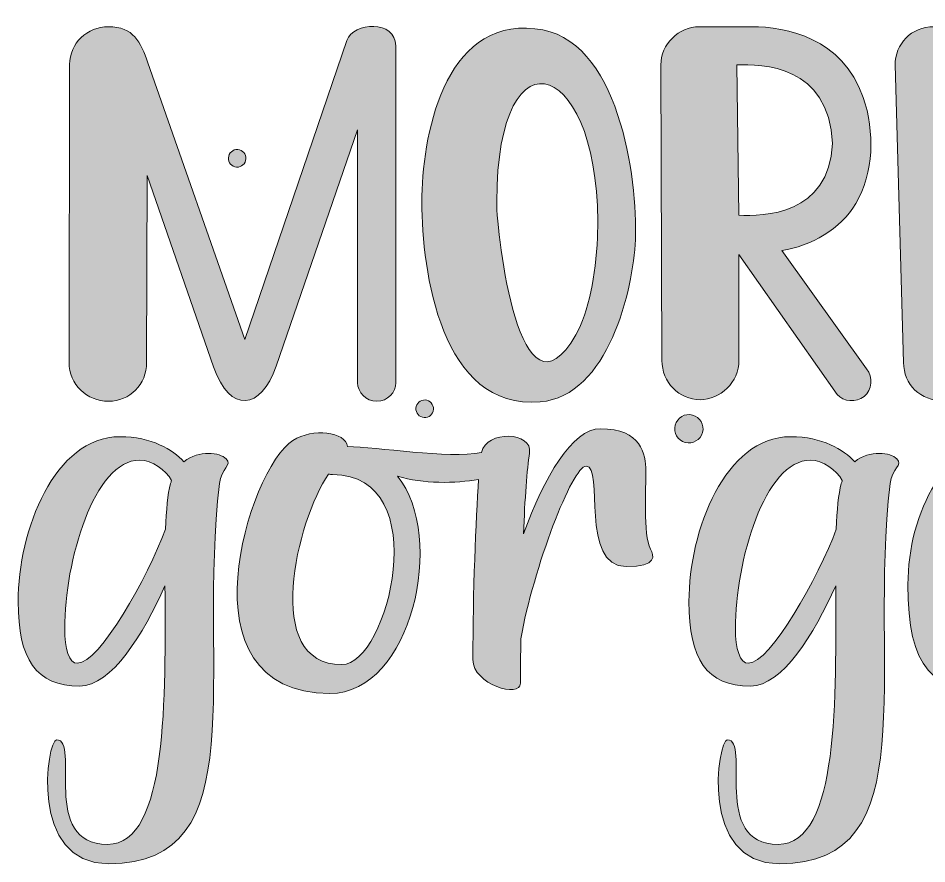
# Model space of a CAD drawing. Header units: inches. Extents: x 43 to 1037, y -884 to -197.
# Drawn here: x 62 to 539.8, y -883.8 to -439.3 of the extents above; entities that cross this region are included whole.
import ezdxf

# ---------------------------------------------------------------- set-up
doc = ezdxf.new("R2010")
doc.units = ezdxf.units.IN
doc.header["$MEASUREMENT"] = 0
doc.layers.add('Layer 1', color=7, linetype='Continuous')

# ---------------------------------------------------------------- blocks, each defined once
blk = doc.blocks.new('block 2')
at = {"layer": 'Layer 1', "true_color": 0xffffff}
h = blk.add_hatch(color=7, dxfattribs=at)
h.dxf.hatch_style = 2
edge = h.paths.add_edge_path()
edge.add_spline(control_points=[(149.19, -672.49), (143.37, -666.11), (132.17, -659.3), (115.51, -659.3), (81.09, -659.3), (62.03, -708.61), (62.03, -746.01), (62.03, -776.24), (71.44, -790.42), (94.36, -790.42), (111.21, -790.42), (127.83, -762.99), (139.22, -737.7), (139.39, -795.52), (141.12, -873.6), (108.99, -873.6), (73.39, -873.6), (94.89, -818.61), (82.21, -818.61), (77.27, -818.61), (67.05, -883.82), (109.7, -883.82), (187.24, -883.82), (156.23, -783.36), (167.85, -683.96), (168.81, -675.84), (174.73, -674.27), (171.39, -670.92), (168.2, -667.74), (157.09, -666.02), (149.19, -672.49)], knot_values=[0, 0, 0, 0, 1, 1, 1, 2, 2, 2, 3, 3, 3, 4, 4, 4, 5, 5, 5, 6, 6, 6, 7, 7, 7, 8, 8, 8, 9, 9, 9, 10, 10, 10, 10], degree=3, periodic=1)
edge = h.paths.add_edge_path()
edge.add_spline(control_points=[(142.13, -683.96), (140.63, -689.47), (139.88, -697.82), (139.53, -708), (130.3, -732.86), (104.65, -778.43), (93.3, -778.43), (88.75, -778.43), (86.49, -771), (86.49, -760.09), (86.49, -724.85), (101.9, -671.62), (125.93, -671.62), (132.5, -671.62), (139.62, -676.91), (142.68, -682.33), (142.49, -682.88), (142.28, -683.38), (142.13, -683.96)], knot_values=[0, 0, 0, 0, 1, 1, 1, 2, 2, 2, 3, 3, 3, 4, 4, 4, 5, 5, 5, 6, 6, 6, 6], degree=3, periodic=1)
h = blk.add_hatch(color=7, dxfattribs=at)
h.dxf.hatch_style = 2
edge = h.paths.add_edge_path()
edge.add_spline(control_points=[(392.09, -677.2), (392.09, -668.63), (389.62, -655.12), (368.11, -655.12), (353.48, -655.12), (338.56, -680.64), (327.7, -710.43), (328.48, -691.89), (329.56, -676.43), (330.91, -667.94), (332.75, -656.55), (308.25, -655.72), (305.62, -667.63), (288.01, -670.99), (250.63, -664.73), (235.18, -664.45), (234.38, -656.81), (216.79, -654.67), (206.49, -661.24), (183.23, -676.05), (145.87, -794.3), (225.88, -794.3), (269.19, -794.3), (287.09, -711.98), (261.56, -680.05), (274.88, -684.27), (292.02, -683.9), (304.14, -681.73), (302.61, -702.74), (301.13, -741.6), (301.13, -776.38), (301.13, -789.74), (326.17, -796.82), (326.17, -788.88), (326.17, -781.32), (326.23, -773.47), (326.31, -765.59), (332.89, -728.38), (353.38, -674.74), (360.7, -674.74), (370.16, -674.74), (357.11, -727.55), (381.72, -727.55), (398.53, -727.56), (396.32, -721.91), (394.47, -718.35), (390.6, -710.82), (392.09, -685.78), (392.09, -677.2)], knot_values=[0, 0, 0, 0, 1, 1, 1, 2, 2, 2, 3, 3, 3, 4, 4, 4, 5, 5, 5, 6, 6, 6, 7, 7, 7, 8, 8, 8, 9, 9, 9, 10, 10, 10, 11, 11, 11, 12, 12, 12, 13, 13, 13, 14, 14, 14, 15, 15, 15, 16, 16, 16, 16], degree=3, periodic=1)
edge = h.paths.add_edge_path()
edge.add_spline(control_points=[(232.22, -779.13), (189.72, -779.13), (208.7, -703.15), (225.19, -678.97), (225.89, -679.05), (226.47, -679.21), (227.28, -679.21), (281.57, -679.22), (256.54, -779.13), (232.22, -779.13)], knot_values=[0, 0, 0, 0, 1, 1, 1, 2, 2, 2, 3, 3, 3, 3], degree=3, periodic=1)
h = blk.add_hatch(color=7, dxfattribs=at)
h.dxf.hatch_style = 2
edge = h.paths.add_edge_path()
edge.add_spline(control_points=[(501.87, -672.49), (496.05, -666.11), (484.85, -659.3), (468.18, -659.3), (433.76, -659.3), (414.71, -708.61), (414.71, -746.01), (414.71, -776.24), (424.12, -790.42), (447.04, -790.42), (463.88, -790.42), (480.51, -762.99), (491.9, -737.7), (492.07, -795.52), (493.8, -873.6), (461.67, -873.6), (426.07, -873.6), (447.57, -818.61), (434.89, -818.61), (429.95, -818.61), (419.73, -883.82), (462.38, -883.82), (539.92, -883.82), (508.9, -783.36), (520.53, -683.96), (521.48, -675.84), (527.41, -674.27), (524.06, -670.92), (520.88, -667.74), (509.77, -666.02), (501.87, -672.49)], knot_values=[0, 0, 0, 0, 1, 1, 1, 2, 2, 2, 3, 3, 3, 4, 4, 4, 5, 5, 5, 6, 6, 6, 7, 7, 7, 8, 8, 8, 9, 9, 9, 10, 10, 10, 10], degree=3, periodic=1)
edge = h.paths.add_edge_path()
edge.add_spline(control_points=[(494.81, -683.96), (493.31, -689.47), (492.56, -697.82), (492.21, -708), (482.97, -732.86), (457.33, -778.43), (445.98, -778.43), (441.43, -778.43), (439.17, -771), (439.17, -760.09), (439.17, -724.85), (454.58, -671.62), (478.61, -671.62), (485.18, -671.62), (492.3, -676.91), (495.36, -682.33), (495.17, -682.88), (494.96, -683.38), (494.81, -683.96)], knot_values=[0, 0, 0, 0, 1, 1, 1, 2, 2, 2, 3, 3, 3, 4, 4, 4, 5, 5, 5, 6, 6, 6, 6], degree=3, periodic=1)
h = blk.add_hatch(color=7, dxfattribs=at)
h.dxf.hatch_style = 2
edge = h.paths.add_edge_path()
edge.add_spline(control_points=[(890.3, -704.14), (882.54, -730.74), (872.69, -774.43), (863.04, -774.43), (848.75, -774.43), (856.75, -689.66), (859.46, -672.65), (861.29, -661.17), (835.83, -658.83), (833.55, -671.07), (832.48, -676.84), (830.91, -693.36), (830.15, -713.6), (821, -739.96), (803.93, -774.43), (795.36, -774.43), (781.07, -774.43), (789.07, -689.66), (791.78, -672.65), (793.47, -662.11), (772.12, -659.29), (766.87, -668.37), (747.82, -669.78), (716.26, -664.7), (702.38, -664.45), (701.58, -656.81), (683.99, -654.67), (673.69, -661.24), (665.4, -666.51), (655.34, -684.91), (649.41, -706.41), (648.06, -706.78), (646.7, -707.73), (645.55, -709.52), (636.54, -723.47), (604.06, -781.9), (576.3, -781.9), (561.93, -781.9), (555.73, -764.68), (555.73, -743.72), (555.73, -739.85), (556, -735.95), (556.4, -732.08), (560.29, -735.68), (565.48, -738.88), (572.01, -738.88), (598.05, -738.88), (615.97, -712.8), (615.97, -690.52), (615.98, -670.16), (606.97, -659.46), (583.84, -659.46), (550.13, -659.46), (529.85, -699.17), (529.85, -737.09), (529.85, -780.53), (542.27, -794.3), (577.24, -794.3), (604.19, -794.3), (628.73, -759.58), (644.61, -734.05), (642.58, -765.19), (653.38, -794.3), (693.07, -794.3), (736.38, -794.3), (754.28, -711.98), (728.75, -680.05), (739.7, -683.52), (753.23, -683.88), (764.43, -682.7), (762.71, -700.64), (761.04, -733.15), (762.75, -762.81), (763.59, -777.51), (772.97, -792.61), (786.18, -792.61), (802.78, -792.61), (817.15, -777.06), (829.84, -747.46), (829.95, -752.6), (830.14, -757.75), (830.43, -762.81), (831.28, -777.51), (840.64, -792.61), (853.89, -792.61), (876.01, -792.61), (885.02, -775.86), (899.12, -713.12), (901.17, -703.92), (892.85, -695.4), (890.3, -704.14)], knot_values=[0, 0, 0, 0, 1, 1, 1, 2, 2, 2, 3, 3, 3, 4, 4, 4, 5, 5, 5, 6, 6, 6, 7, 7, 7, 8, 8, 8, 9, 9, 9, 10, 10, 10, 11, 11, 11, 12, 12, 12, 13, 13, 13, 14, 14, 14, 15, 15, 15, 16, 16, 16, 17, 17, 17, 18, 18, 18, 19, 19, 19, 20, 20, 20, 21, 21, 21, 22, 22, 22, 23, 23, 23, 24, 24, 24, 25, 25, 25, 26, 26, 26, 27, 27, 27, 28, 28, 28, 29, 29, 29, 30, 30, 30, 30], degree=3, periodic=1)
edge = h.paths.add_edge_path()
edge.add_spline(control_points=[(591.98, -669.64), (601.05, -669.64), (603.53, -677.66), (603.53, -687.82), (603.53, -709.24), (586.94, -728.08), (571.77, -728.08), (566.29, -728.09), (562.24, -724.31), (558.29, -720.2), (564, -692.92), (578.44, -669.64), (591.98, -669.64)], knot_values=[0, 0, 0, 0, 1, 1, 1, 2, 2, 2, 3, 3, 3, 4, 4, 4, 4], degree=3, periodic=1)
edge = h.paths.add_edge_path()
edge.add_spline(control_points=[(699.42, -779.13), (656.92, -779.13), (675.89, -703.15), (692.39, -678.97), (693.09, -679.05), (693.66, -679.21), (694.48, -679.21), (748.77, -679.22), (723.73, -779.13), (699.42, -779.13)], knot_values=[0, 0, 0, 0, 1, 1, 1, 2, 2, 2, 3, 3, 3, 3], degree=3, periodic=1)
at = {"layer": 'Layer 1', "lineweight": 0}
for points, knots in [([(149.19, -672.49), (143.37, -666.11), (132.17, -659.3), (115.51, -659.3), (81.09, -659.3), (62.03, -708.61), (62.03, -746.01), (62.03, -776.24), (71.44, -790.42), (94.36, -790.42), (111.21, -790.42), (127.83, -762.99), (139.22, -737.7), (139.39, -795.52), (141.12, -873.6), (108.99, -873.6), (73.39, -873.6), (94.89, -818.61), (82.21, -818.61), (77.27, -818.61), (67.05, -883.82), (109.7, -883.82), (187.24, -883.82), (156.23, -783.36), (167.85, -683.96), (168.81, -675.84), (174.73, -674.27), (171.39, -670.92), (168.2, -667.74), (157.09, -666.02), (149.19, -672.49)], [0, 0, 0, 0, 1, 1, 1, 2, 2, 2, 3, 3, 3, 4, 4, 4, 5, 5, 5, 6, 6, 6, 7, 7, 7, 8, 8, 8, 9, 9, 9, 10, 10, 10, 10]), ([(392.09, -677.2), (392.09, -668.63), (389.62, -655.12), (368.11, -655.12), (353.48, -655.12), (338.56, -680.64), (327.7, -710.43), (328.48, -691.89), (329.56, -676.43), (330.91, -667.94), (332.75, -656.55), (308.25, -655.72), (305.62, -667.63), (288.01, -670.99), (250.63, -664.73), (235.18, -664.45), (234.38, -656.81), (216.79, -654.67), (206.49, -661.24), (183.23, -676.05), (145.87, -794.3), (225.88, -794.3), (269.19, -794.3), (287.09, -711.98), (261.56, -680.05), (274.88, -684.27), (292.02, -683.9), (304.14, -681.73), (302.61, -702.74), (301.13, -741.6), (301.13, -776.38), (301.13, -789.74), (326.17, -796.82), (326.17, -788.88), (326.17, -781.32), (326.23, -773.47), (326.31, -765.59), (332.89, -728.38), (353.38, -674.74), (360.7, -674.74), (370.16, -674.74), (357.11, -727.55), (381.72, -727.55), (398.53, -727.56), (396.32, -721.91), (394.47, -718.35), (390.6, -710.82), (392.09, -685.78), (392.09, -677.2)], [0, 0, 0, 0, 1, 1, 1, 2, 2, 2, 3, 3, 3, 4, 4, 4, 5, 5, 5, 6, 6, 6, 7, 7, 7, 8, 8, 8, 9, 9, 9, 10, 10, 10, 11, 11, 11, 12, 12, 12, 13, 13, 13, 14, 14, 14, 15, 15, 15, 16, 16, 16, 16]), ([(501.87, -672.49), (496.05, -666.11), (484.85, -659.3), (468.18, -659.3), (433.76, -659.3), (414.71, -708.61), (414.71, -746.01), (414.71, -776.24), (424.12, -790.42), (447.04, -790.42), (463.88, -790.42), (480.51, -762.99), (491.9, -737.7), (492.07, -795.52), (493.8, -873.6), (461.67, -873.6), (426.07, -873.6), (447.57, -818.61), (434.89, -818.61), (429.95, -818.61), (419.73, -883.82), (462.38, -883.82), (539.92, -883.82), (508.9, -783.36), (520.53, -683.96), (521.48, -675.84), (527.41, -674.27), (524.06, -670.92), (520.88, -667.74), (509.77, -666.02), (501.87, -672.49)], [0, 0, 0, 0, 1, 1, 1, 2, 2, 2, 3, 3, 3, 4, 4, 4, 5, 5, 5, 6, 6, 6, 7, 7, 7, 8, 8, 8, 9, 9, 9, 10, 10, 10, 10]), ([(890.3, -704.14), (882.54, -730.74), (872.69, -774.43), (863.04, -774.43), (848.75, -774.43), (856.75, -689.66), (859.46, -672.65), (861.29, -661.17), (835.83, -658.83), (833.55, -671.07), (832.48, -676.84), (830.91, -693.36), (830.15, -713.6), (821, -739.96), (803.93, -774.43), (795.36, -774.43), (781.07, -774.43), (789.07, -689.66), (791.78, -672.65), (793.47, -662.11), (772.12, -659.29), (766.87, -668.37), (747.82, -669.78), (716.26, -664.7), (702.38, -664.45), (701.58, -656.81), (683.99, -654.67), (673.69, -661.24), (665.4, -666.51), (655.34, -684.91), (649.41, -706.41), (648.06, -706.78), (646.7, -707.73), (645.55, -709.52), (636.54, -723.47), (604.06, -781.9), (576.3, -781.9), (561.93, -781.9), (555.73, -764.68), (555.73, -743.72), (555.73, -739.85), (556, -735.95), (556.4, -732.08), (560.29, -735.68), (565.48, -738.88), (572.01, -738.88), (598.05, -738.88), (615.97, -712.8), (615.97, -690.52), (615.98, -670.16), (606.97, -659.46), (583.84, -659.46), (550.13, -659.46), (529.85, -699.17), (529.85, -737.09), (529.85, -780.53), (542.27, -794.3), (577.24, -794.3), (604.19, -794.3), (628.73, -759.58), (644.61, -734.05), (642.58, -765.19), (653.38, -794.3), (693.07, -794.3), (736.38, -794.3), (754.28, -711.98), (728.75, -680.05), (739.7, -683.52), (753.23, -683.88), (764.43, -682.7), (762.71, -700.64), (761.04, -733.15), (762.75, -762.81), (763.59, -777.51), (772.97, -792.61), (786.18, -792.61), (802.78, -792.61), (817.15, -777.06), (829.84, -747.46), (829.95, -752.6), (830.14, -757.75), (830.43, -762.81), (831.28, -777.51), (840.64, -792.61), (853.89, -792.61), (876.01, -792.61), (885.02, -775.86), (899.12, -713.12), (901.17, -703.92), (892.85, -695.4), (890.3, -704.14)], [0, 0, 0, 0, 1, 1, 1, 2, 2, 2, 3, 3, 3, 4, 4, 4, 5, 5, 5, 6, 6, 6, 7, 7, 7, 8, 8, 8, 9, 9, 9, 10, 10, 10, 11, 11, 11, 12, 12, 12, 13, 13, 13, 14, 14, 14, 15, 15, 15, 16, 16, 16, 17, 17, 17, 18, 18, 18, 19, 19, 19, 20, 20, 20, 21, 21, 21, 22, 22, 22, 23, 23, 23, 24, 24, 24, 25, 25, 25, 26, 26, 26, 27, 27, 27, 28, 28, 28, 29, 29, 29, 30, 30, 30, 30]), ([(142.13, -683.96), (140.63, -689.47), (139.88, -697.82), (139.53, -708), (130.3, -732.86), (104.65, -778.43), (93.3, -778.43), (88.75, -778.43), (86.49, -771), (86.49, -760.09), (86.49, -724.85), (101.9, -671.62), (125.93, -671.62), (132.5, -671.62), (139.62, -676.91), (142.68, -682.33), (142.49, -682.88), (142.28, -683.38), (142.13, -683.96)], [0, 0, 0, 0, 1, 1, 1, 2, 2, 2, 3, 3, 3, 4, 4, 4, 5, 5, 5, 6, 6, 6, 6]), ([(494.81, -683.96), (493.31, -689.47), (492.56, -697.82), (492.21, -708), (482.97, -732.86), (457.33, -778.43), (445.98, -778.43), (441.43, -778.43), (439.17, -771), (439.17, -760.09), (439.17, -724.85), (454.58, -671.62), (478.61, -671.62), (485.18, -671.62), (492.3, -676.91), (495.36, -682.33), (495.17, -682.88), (494.96, -683.38), (494.81, -683.96)], [0, 0, 0, 0, 1, 1, 1, 2, 2, 2, 3, 3, 3, 4, 4, 4, 5, 5, 5, 6, 6, 6, 6]), ([(232.22, -779.13), (189.72, -779.13), (208.7, -703.15), (225.19, -678.97), (225.89, -679.05), (226.47, -679.21), (227.28, -679.21), (281.57, -679.22), (256.54, -779.13), (232.22, -779.13)], [0, 0, 0, 0, 1, 1, 1, 2, 2, 2, 3, 3, 3, 3])]:
    blk.add_open_spline(points, degree=3, knots=knots, dxfattribs=at)
blk = doc.blocks.new('block 3')
at = {"layer": 'Layer 1', "true_color": 0xffffff}
h = blk.add_hatch(color=7, dxfattribs=at)
h.dxf.hatch_style = 2
edge = h.paths.add_edge_path()
edge.add_spline(control_points=[(386.55, -555.8), (385.43, -582.05), (372.3, -637.92), (336.55, -640.99), (284.32, -645.74), (274.27, -572), (274.27, -535.97), (274.27, -502.73), (285.44, -439.33), (333.76, -444.92), (378.17, -448.83), (387.67, -523.96), (386.55, -555.8)], knot_values=[0, 0, 0, 0, 1, 1, 1, 2, 2, 2, 3, 3, 3, 4, 4, 4, 4], degree=3, periodic=1)
edge = h.paths.add_edge_path()
edge.add_spline(control_points=[(355.27, -605.8), (361.97, -593.51), (365.6, -574.79), (366.72, -554.68), (369.79, -461.39), (313.65, -440.45), (313.65, -535.97), (313.65, -553.01), (325.66, -657.19), (355.27, -605.8)], knot_values=[0, 0, 0, 0, 1, 1, 1, 2, 2, 2, 3, 3, 3, 3], degree=3, periodic=1)
h = blk.add_hatch(color=7, dxfattribs=at)
h.dxf.hatch_style = 2
edge = h.paths.add_edge_path()
edge.add_spline(control_points=[(89.09, -463.63), (89.09, -452.45), (98.31, -443.8), (109.48, -443.8), (122.61, -443.8), (126.52, -451.9), (130.15, -462.79), (130.15, -462.79), (181.26, -608.31), (181.26, -608.31), (181.26, -608.31), (234.89, -451.06), (234.89, -451.06), (238.24, -441.28), (260.59, -440.17), (260.59, -453.85), (260.59, -453.85), (260.59, -630.93), (260.59, -630.93), (260.59, -635.96), (256.4, -640.71), (250.53, -640.71), (244.95, -640.71), (240.48, -635.96), (240.48, -630.93), (240.48, -630.93), (240.48, -497.98), (240.48, -497.98), (240.48, -497.98), (197.74, -622.27), (197.74, -622.27), (189.64, -645.18), (173.44, -647.41), (164.78, -622.55), (164.78, -622.55), (129.87, -522), (129.87, -522), (129.87, -522), (129.59, -620.32), (129.59, -620.32), (129.59, -631.77), (120.66, -640.71), (109.48, -640.71), (98.31, -640.71), (88.81, -631.77), (88.81, -620.32), (88.81, -620.32), (89.09, -463.63), (89.09, -463.63)], knot_values=[0, 0, 0, 0, 1, 1, 1, 2, 2, 2, 3, 3, 3, 4, 4, 4, 5, 5, 5, 6, 6, 6, 7, 7, 7, 8, 8, 8, 9, 9, 9, 10, 10, 10, 11, 11, 11, 12, 12, 12, 13, 13, 13, 14, 14, 14, 15, 15, 15, 16, 16, 16, 16], degree=3, periodic=1)
h = blk.add_hatch(color=7, dxfattribs=at)
h.dxf.hatch_style = 2
edge = h.paths.add_edge_path()
edge.add_spline(control_points=[(399.95, -463.91), (399.95, -453.01), (409.45, -443.8), (420.06, -443.8), (428.44, -443.8), (438.78, -443.8), (447.71, -443.8), (465.87, -443.8), (495.47, -449.66), (506.37, -480.95), (512.51, -499.1), (511.95, -520.61), (502.46, -536.81), (494.36, -550.21), (478.99, -559.15), (463.63, -561.39), (463.63, -561.39), (508.04, -623.67), (508.04, -623.67), (511.95, -627.86), (510.84, -634.84), (506.93, -638.19), (502.46, -641.55), (496.03, -640.99), (492.68, -637.08), (492.68, -637.08), (441.01, -563.62), (441.01, -563.62), (441.01, -563.62), (441.01, -619.2), (441.01, -619.2), (441.01, -630.65), (431.23, -639.87), (420.62, -639.87), (409.45, -639.87), (400.51, -630.65), (400.51, -619.2), (400.51, -619.2), (399.95, -463.91), (399.95, -463.91)], knot_values=[0, 0, 0, 0, 1, 1, 1, 2, 2, 2, 3, 3, 3, 4, 4, 4, 5, 5, 5, 6, 6, 6, 7, 7, 7, 8, 8, 8, 9, 9, 9, 10, 10, 10, 11, 11, 11, 12, 12, 12, 13, 13, 13, 13], degree=3, periodic=1)
edge = h.paths.add_edge_path()
edge.add_spline(control_points=[(439.89, -463.91), (439.89, -463.91), (441.01, -542.95), (441.01, -542.95), (453.58, -543.51), (488.49, -542.95), (490.17, -505.25), (488.49, -463.91), (453.02, -463.35), (439.89, -463.91)], knot_values=[0, 0, 0, 0, 1, 1, 1, 2, 2, 2, 3, 3, 3, 3], degree=3, periodic=1)
h = blk.add_hatch(color=7, dxfattribs=at)
h.dxf.hatch_style = 2
edge = h.paths.add_edge_path()
edge.add_spline(control_points=[(523.12, -463.91), (523.12, -453.01), (531.5, -443.8), (543.51, -443.8), (559.43, -442.68), (563.34, -462.79), (569.21, -474.52), (569.21, -474.52), (622.28, -587.08), (622.28, -587.08), (622.28, -587.08), (621.16, -453.57), (621.16, -453.57), (621.16, -449.1), (626.19, -443.8), (632.05, -443.8), (637.08, -443.8), (642.39, -447.71), (642.39, -453.57), (642.39, -453.57), (642.94, -626.74), (642.94, -626.74), (642.94, -629.54), (641.55, -633.17), (639.31, -635.4), (634.84, -641.55), (625.63, -641.55), (622.28, -634.84), (622.28, -634.84), (565.02, -514.46), (565.02, -514.46), (565.02, -514.46), (567.81, -619.2), (567.81, -619.2), (567.81, -630.1), (559.43, -639.87), (548.54, -640.43), (536.53, -640.43), (527.59, -632.05), (527.59, -620.32), (527.59, -620.32), (523.12, -463.91), (523.12, -463.91)], knot_values=[0, 0, 0, 0, 1, 1, 1, 2, 2, 2, 3, 3, 3, 4, 4, 4, 5, 5, 5, 6, 6, 6, 7, 7, 7, 8, 8, 8, 9, 9, 9, 10, 10, 10, 11, 11, 11, 12, 12, 12, 13, 13, 13, 14, 14, 14, 14], degree=3, periodic=1)
at = {"layer": 'Layer 1', "lineweight": 0}
for points, knots in [([(386.55, -555.8), (385.43, -582.05), (372.3, -637.92), (336.55, -640.99), (284.32, -645.74), (274.27, -572), (274.27, -535.97), (274.27, -502.73), (285.44, -439.33), (333.76, -444.92), (378.17, -448.83), (387.67, -523.96), (386.55, -555.8)], [0, 0, 0, 0, 1, 1, 1, 2, 2, 2, 3, 3, 3, 4, 4, 4, 4]), ([(89.09, -463.63), (89.09, -452.45), (98.31, -443.8), (109.48, -443.8), (122.61, -443.8), (126.52, -451.9), (130.15, -462.79), (130.15, -462.79), (181.26, -608.31), (181.26, -608.31), (181.26, -608.31), (234.89, -451.06), (234.89, -451.06), (238.24, -441.28), (260.59, -440.17), (260.59, -453.85), (260.59, -453.85), (260.59, -630.93), (260.59, -630.93), (260.59, -635.96), (256.4, -640.71), (250.53, -640.71), (244.95, -640.71), (240.48, -635.96), (240.48, -630.93), (240.48, -630.93), (240.48, -497.98), (240.48, -497.98), (240.48, -497.98), (197.74, -622.27), (197.74, -622.27), (189.64, -645.18), (173.44, -647.41), (164.78, -622.55), (164.78, -622.55), (129.87, -522), (129.87, -522), (129.87, -522), (129.59, -620.32), (129.59, -620.32), (129.59, -631.77), (120.66, -640.71), (109.48, -640.71), (98.31, -640.71), (88.81, -631.77), (88.81, -620.32), (88.81, -620.32), (89.09, -463.63), (89.09, -463.63)], [0, 0, 0, 0, 1, 1, 1, 2, 2, 2, 3, 3, 3, 4, 4, 4, 5, 5, 5, 6, 6, 6, 7, 7, 7, 8, 8, 8, 9, 9, 9, 10, 10, 10, 11, 11, 11, 12, 12, 12, 13, 13, 13, 14, 14, 14, 15, 15, 15, 16, 16, 16, 16]), ([(355.27, -605.8), (361.97, -593.51), (365.6, -574.79), (366.72, -554.68), (369.79, -461.39), (313.65, -440.45), (313.65, -535.97), (313.65, -553.01), (325.66, -657.19), (355.27, -605.8)], [0, 0, 0, 0, 1, 1, 1, 2, 2, 2, 3, 3, 3, 3]), ([(399.95, -463.91), (399.95, -453.01), (409.45, -443.8), (420.06, -443.8), (428.44, -443.8), (438.78, -443.8), (447.71, -443.8), (465.87, -443.8), (495.47, -449.66), (506.37, -480.95), (512.51, -499.1), (511.95, -520.61), (502.46, -536.81), (494.36, -550.21), (478.99, -559.15), (463.63, -561.39), (463.63, -561.39), (508.04, -623.67), (508.04, -623.67), (511.95, -627.86), (510.84, -634.84), (506.93, -638.19), (502.46, -641.55), (496.03, -640.99), (492.68, -637.08), (492.68, -637.08), (441.01, -563.62), (441.01, -563.62), (441.01, -563.62), (441.01, -619.2), (441.01, -619.2), (441.01, -630.65), (431.23, -639.87), (420.62, -639.87), (409.45, -639.87), (400.51, -630.65), (400.51, -619.2), (400.51, -619.2), (399.95, -463.91), (399.95, -463.91)], [0, 0, 0, 0, 1, 1, 1, 2, 2, 2, 3, 3, 3, 4, 4, 4, 5, 5, 5, 6, 6, 6, 7, 7, 7, 8, 8, 8, 9, 9, 9, 10, 10, 10, 11, 11, 11, 12, 12, 12, 13, 13, 13, 13]), ([(523.12, -463.91), (523.12, -453.01), (531.5, -443.8), (543.51, -443.8), (559.43, -442.68), (563.34, -462.79), (569.21, -474.52), (569.21, -474.52), (622.28, -587.08), (622.28, -587.08), (622.28, -587.08), (621.16, -453.57), (621.16, -453.57), (621.16, -449.1), (626.19, -443.8), (632.05, -443.8), (637.08, -443.8), (642.39, -447.71), (642.39, -453.57), (642.39, -453.57), (642.94, -626.74), (642.94, -626.74), (642.94, -629.54), (641.55, -633.17), (639.31, -635.4), (634.84, -641.55), (625.63, -641.55), (622.28, -634.84), (622.28, -634.84), (565.02, -514.46), (565.02, -514.46), (565.02, -514.46), (567.81, -619.2), (567.81, -619.2), (567.81, -630.1), (559.43, -639.87), (548.54, -640.43), (536.53, -640.43), (527.59, -632.05), (527.59, -620.32), (527.59, -620.32), (523.12, -463.91), (523.12, -463.91)], [0, 0, 0, 0, 1, 1, 1, 2, 2, 2, 3, 3, 3, 4, 4, 4, 5, 5, 5, 6, 6, 6, 7, 7, 7, 8, 8, 8, 9, 9, 9, 10, 10, 10, 11, 11, 11, 12, 12, 12, 13, 13, 13, 14, 14, 14, 14]), ([(439.89, -463.91), (439.89, -463.91), (441.01, -542.95), (441.01, -542.95), (453.58, -543.51), (488.49, -542.95), (490.17, -505.25), (488.49, -463.91), (453.02, -463.35), (439.89, -463.91)], [0, 0, 0, 0, 1, 1, 1, 2, 2, 2, 3, 3, 3, 3])]:
    blk.add_open_spline(points, degree=3, knots=knots, dxfattribs=at)

msp = doc.modelspace()

# ---------------------------------------------------------------- hatches: boundary and pattern name
at = {"layer": 'Layer 1', "true_color": 0xffffff}
h = msp.add_hatch(color=7, dxfattribs=at)
h.dxf.hatch_style = 2
edge = h.paths.add_edge_path()
edge.add_spline(control_points=[(178.37, -508.52), (180.84, -509.18), (182.3, -511.71), (181.64, -514.18), (180.98, -516.64), (178.45, -518.11), (175.98, -517.45), (173.51, -516.79), (172.05, -514.25), (172.71, -511.79), (173.37, -509.32), (175.9, -507.86), (178.37, -508.52)], knot_values=[0, 0, 0, 0, 1, 1, 1, 2, 2, 2, 3, 3, 3, 4, 4, 4, 4], degree=3, periodic=1)
h = msp.add_hatch(color=7, dxfattribs=at)
h.dxf.hatch_style = 2
edge = h.paths.add_edge_path()
edge.add_spline(control_points=[(276.96, -640.17), (279.42, -640.83), (280.89, -643.36), (280.23, -645.83), (279.57, -648.29), (277.03, -649.76), (274.57, -649.1), (272.1, -648.44), (270.64, -645.9), (271.3, -643.44), (271.96, -640.97), (274.49, -639.51), (276.96, -640.17)], knot_values=[0, 0, 0, 0, 1, 1, 1, 2, 2, 2, 3, 3, 3, 4, 4, 4, 4], degree=3, periodic=1)
h = msp.add_hatch(color=7, dxfattribs=at)
h.dxf.hatch_style = 2
edge = h.paths.add_edge_path()
edge.add_spline(control_points=[(416.63, -647.93), (420.61, -648.99), (422.97, -653.07), (421.9, -657.05), (420.84, -661.02), (416.75, -663.38), (412.78, -662.32), (408.8, -661.26), (406.44, -657.17), (407.51, -653.2), (408.57, -649.22), (412.66, -646.86), (416.63, -647.93)], knot_values=[0, 0, 0, 0, 1, 1, 1, 2, 2, 2, 3, 3, 3, 4, 4, 4, 4], degree=3, periodic=1)

# ---------------------------------------------------------------- linework, layer by layer
at = {"layer": 'Layer 1', "lineweight": 0}
for points in [[(178.37, -508.52), (180.84, -509.18), (182.3, -511.71), (181.64, -514.18), (180.98, -516.64), (178.45, -518.11), (175.98, -517.45), (173.51, -516.79), (172.05, -514.25), (172.71, -511.79), (173.37, -509.32), (175.9, -507.86), (178.37, -508.52)], [(276.96, -640.17), (279.42, -640.83), (280.89, -643.36), (280.23, -645.83), (279.57, -648.29), (277.03, -649.76), (274.57, -649.1), (272.1, -648.44), (270.64, -645.9), (271.3, -643.44), (271.96, -640.97), (274.49, -639.51), (276.96, -640.17)], [(416.63, -647.93), (420.61, -648.99), (422.97, -653.07), (421.9, -657.05), (420.84, -661.02), (416.75, -663.38), (412.78, -662.32), (408.8, -661.26), (406.44, -657.17), (407.51, -653.2), (408.57, -649.22), (412.66, -646.86), (416.63, -647.93)]]:
    msp.add_open_spline(points, degree=3, knots=[0, 0, 0, 0, 1, 1, 1, 2, 2, 2, 3, 3, 3, 4, 4, 4, 4], dxfattribs=at)

# ---------------------------------------------------------------- block references
at = {"layer": 'Layer 1'}
for name in ['block 3', 'block 2']:
    msp.add_blockref(name, (0, 0), dxfattribs=at)

doc.saveas('drawing.dxf')
